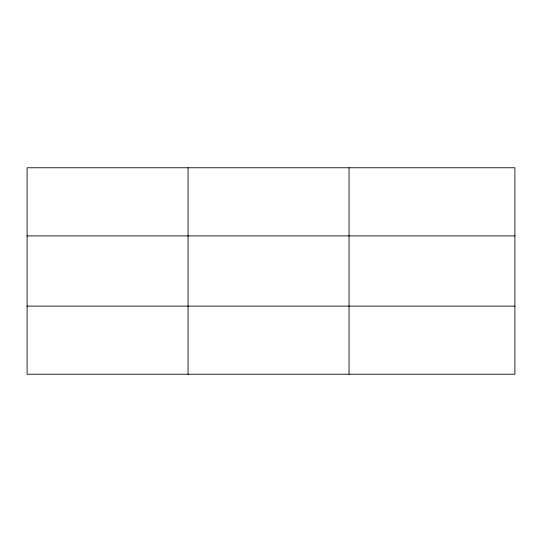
<?xml version="1.0" encoding="UTF-8"?>
<svg xmlns="http://www.w3.org/2000/svg" width="542" height="542" viewBox="0 0 542 542"><rect width="100%" height="100%" fill="white"/><g stroke="black" fill="none" stroke-linecap="round" stroke-linejoin="round"><path stroke-width="0.81" d="M188.074 374.237L188.074 167.763M349.048 374.237L349.048 167.763M514.9 306.101L514.9 374.237L27.1 374.237L27.1 167.763L514.9 167.763L514.9 306.101L27.1 306.101M27.1 235.899L514.9 235.899"/></g></svg>
